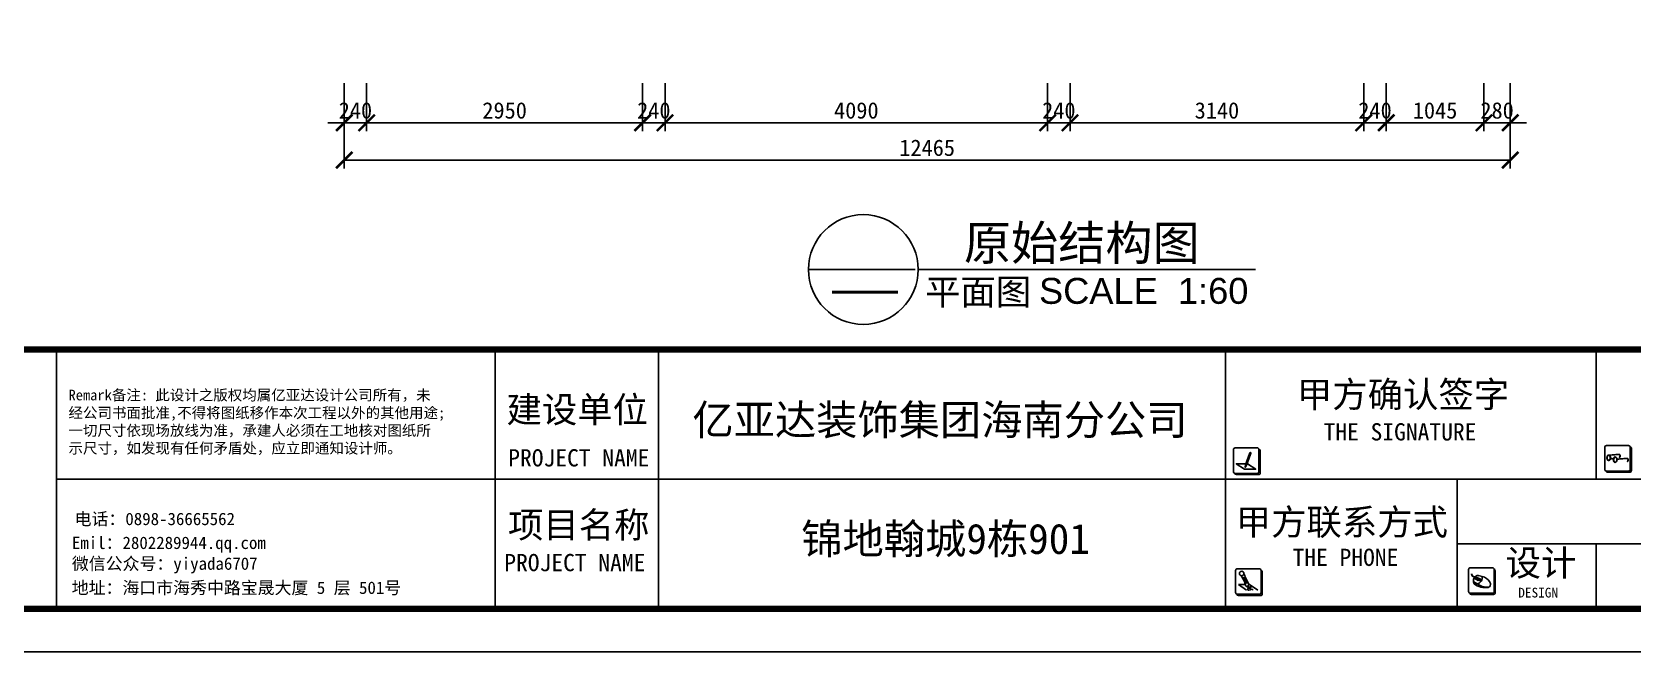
# Model space of a CAD drawing. Header units: millimetres. Extents: x -1705246 to 222838, y -3231245 to 126310.
# Drawn here: x 120240 to 137355, y 51330 to 57959 of the extents above; entities that cross this region are included whole.
import ezdxf
from ezdxf.enums import TextEntityAlignment as Align

# ---------------------------------------------------------------- set-up
doc = ezdxf.new("R2010")
doc.units = ezdxf.units.MM
doc.header["$PDMODE"] = 35
doc.layers.add('0-01图框模板说明', color=2, linetype='Continuous')
doc.layers.add('0-02图框细线', color=136, linetype='Continuous')
doc.styles.add('ar', font='arial.ttf')
doc.styles.add('ST', font='')
doc.styles.get("Standard").update_dxf_attribs({"font": ''})
doc.styles.add('黑体', font='simhei.ttf')
doc.styles.get('ST').set_extended_font_data('NSimSun')
doc.styles.get('Standard').set_extended_font_data('SimSun')
doc.dimstyles.new('ISO-25', dxfattribs={"dimscale": 70, "dimtxt": 2.5, "dimasz": 2.5, "dimexe": 1.25, "dimexo": 0.625, "dimtad": 1, "dimdec": 0, "dimtxsty": 'Standard', "dimblk": 'ARCHTICK', "dimcen": 2.5, "dimclrd": 251, "dimclre": 251, "dimclrt": 3, "dimadec": 0, "dimazin": 0, "dimtfac": 1, "dimtdec": 0, "dimtix": 1, "dimtmove": 2, "dimatfit": 3, "dimfxl": 1, "dimarcsym": 0})

# ---------------------------------------------------------------- blocks, each defined once
blk = doc.blocks.new('_ArchTick')
at = {"color": 0, "linetype": 'ByBlock', "const_width": 0.15}
blk.add_lwpolyline([(-0.5, -0.5), (0.5, 0.5)], dxfattribs=at)
blk = doc.blocks.new('*D902')
at = {"color": 251, "lineweight": -2}
for p, q in [((123577, 57411), (123577, 56900)), ((123817, 57411), (123817, 56900)), ((123577, 56988), (123402, 56988)), ((123577, 56988), (123817, 56988)), ((123817, 56988), (123992, 56988))]:
    blk.add_line(p, q, dxfattribs=at)
at = {"layer": 'Defpoints', "color": 0}
for p in [(123577, 57455), (123817, 57455), (123817, 56988)]:
    blk.add_point(p, dxfattribs=at)
at = {"color": 251, "lineweight": -2, "xscale": 175, "yscale": 175, "zscale": 175}
blk.add_blockref('_ArchTick', (123577, 56988), dxfattribs=at)
at = {"color": 251, "lineweight": -2, "xscale": 175, "yscale": 175, "zscale": 175, "rotation": 180}
blk.add_blockref('_ArchTick', (123817, 56988), dxfattribs=at)
at = {"color": 3, "insert": (123697, 57119), "char_height": 175, "attachment_point": 5}
blk.add_mtext('240', dxfattribs=at)
blk = doc.blocks.new('*D903')
at = {"color": 251, "lineweight": -2}
for p, q in [((123817, 57411), (123817, 56900)), ((126767, 57411), (126767, 56900)), ((123817, 56988), (126767, 56988))]:
    blk.add_line(p, q, dxfattribs=at)
at = {"layer": 'Defpoints', "color": 0}
for p in [(123817, 57455), (126767, 57455), (126767, 56988)]:
    blk.add_point(p, dxfattribs=at)
at = {"color": 251, "lineweight": -2, "xscale": 175, "yscale": 175, "zscale": 175, "rotation": 180}
blk.add_blockref('_ArchTick', (123817, 56988), dxfattribs=at)
at = {"color": 251, "lineweight": -2, "xscale": 175, "yscale": 175, "zscale": 175}
blk.add_blockref('_ArchTick', (126767, 56988), dxfattribs=at)
at = {"color": 3, "insert": (125292, 57119), "char_height": 175, "attachment_point": 5}
blk.add_mtext('2950', dxfattribs=at)
blk = doc.blocks.new('*D904')
at = {"color": 251, "lineweight": -2}
for p, q in [((126767, 57411), (126767, 56900)), ((127007, 57411), (127007, 56900)), ((126767, 56988), (126592, 56988)), ((126767, 56988), (127007, 56988)), ((127007, 56988), (127182, 56988))]:
    blk.add_line(p, q, dxfattribs=at)
at = {"layer": 'Defpoints', "color": 0}
for p in [(126767, 57455), (127007, 57455), (127007, 56988)]:
    blk.add_point(p, dxfattribs=at)
at = {"color": 251, "lineweight": -2, "xscale": 175, "yscale": 175, "zscale": 175}
blk.add_blockref('_ArchTick', (126767, 56988), dxfattribs=at)
at = {"color": 251, "lineweight": -2, "xscale": 175, "yscale": 175, "zscale": 175, "rotation": 180}
blk.add_blockref('_ArchTick', (127007, 56988), dxfattribs=at)
at = {"color": 3, "insert": (126887, 57119), "char_height": 175, "attachment_point": 5}
blk.add_mtext('240', dxfattribs=at)
blk = doc.blocks.new('*D905')
at = {"color": 251, "lineweight": -2}
for p, q in [((127007, 57411), (127007, 56900)), ((131097, 57411), (131097, 56900)), ((127007, 56988), (131097, 56988))]:
    blk.add_line(p, q, dxfattribs=at)
at = {"layer": 'Defpoints', "color": 0}
for p in [(127007, 57455), (131097, 57455), (131097, 56988)]:
    blk.add_point(p, dxfattribs=at)
at = {"color": 251, "lineweight": -2, "xscale": 175, "yscale": 175, "zscale": 175, "rotation": 180}
blk.add_blockref('_ArchTick', (127007, 56988), dxfattribs=at)
at = {"color": 251, "lineweight": -2, "xscale": 175, "yscale": 175, "zscale": 175}
blk.add_blockref('_ArchTick', (131097, 56988), dxfattribs=at)
at = {"color": 3, "insert": (129052, 57119), "char_height": 175, "attachment_point": 5}
blk.add_mtext('4090', dxfattribs=at)
blk = doc.blocks.new('*D906')
at = {"color": 251, "lineweight": -2}
for p, q in [((131097, 57411), (131097, 56900)), ((131337, 57411), (131337, 56900)), ((131097, 56988), (130922, 56988)), ((131097, 56988), (131337, 56988)), ((131337, 56988), (131512, 56988))]:
    blk.add_line(p, q, dxfattribs=at)
at = {"layer": 'Defpoints', "color": 0}
for p in [(131097, 57455), (131337, 57455), (131337, 56988)]:
    blk.add_point(p, dxfattribs=at)
at = {"color": 251, "lineweight": -2, "xscale": 175, "yscale": 175, "zscale": 175}
blk.add_blockref('_ArchTick', (131097, 56988), dxfattribs=at)
at = {"color": 251, "lineweight": -2, "xscale": 175, "yscale": 175, "zscale": 175, "rotation": 180}
blk.add_blockref('_ArchTick', (131337, 56988), dxfattribs=at)
at = {"color": 3, "insert": (131217, 57119), "char_height": 175, "attachment_point": 5}
blk.add_mtext('240', dxfattribs=at)
blk = doc.blocks.new('*D907')
at = {"color": 251, "lineweight": -2}
for p, q in [((131337, 57411), (131337, 56900)), ((134477, 57411), (134477, 56900)), ((131337, 56988), (134477, 56988))]:
    blk.add_line(p, q, dxfattribs=at)
at = {"layer": 'Defpoints', "color": 0}
for p in [(131337, 57455), (134477, 57455), (134477, 56988)]:
    blk.add_point(p, dxfattribs=at)
at = {"color": 251, "lineweight": -2, "xscale": 175, "yscale": 175, "zscale": 175, "rotation": 180}
blk.add_blockref('_ArchTick', (131337, 56988), dxfattribs=at)
at = {"color": 251, "lineweight": -2, "xscale": 175, "yscale": 175, "zscale": 175}
blk.add_blockref('_ArchTick', (134477, 56988), dxfattribs=at)
at = {"color": 3, "insert": (132907, 57119), "char_height": 175, "attachment_point": 5}
blk.add_mtext('3140', dxfattribs=at)
blk = doc.blocks.new('*D908')
at = {"color": 251, "lineweight": -2}
for p, q in [((134477, 57411), (134477, 56900)), ((134717, 57411), (134717, 56900)), ((134477, 56988), (134302, 56988)), ((134477, 56988), (134717, 56988)), ((134717, 56988), (134892, 56988))]:
    blk.add_line(p, q, dxfattribs=at)
at = {"layer": 'Defpoints', "color": 0}
for p in [(134477, 57455), (134717, 57455), (134717, 56988)]:
    blk.add_point(p, dxfattribs=at)
at = {"color": 251, "lineweight": -2, "xscale": 175, "yscale": 175, "zscale": 175}
blk.add_blockref('_ArchTick', (134477, 56988), dxfattribs=at)
at = {"color": 251, "lineweight": -2, "xscale": 175, "yscale": 175, "zscale": 175, "rotation": 180}
blk.add_blockref('_ArchTick', (134717, 56988), dxfattribs=at)
at = {"color": 3, "insert": (134597, 57119), "char_height": 175, "attachment_point": 5}
blk.add_mtext('240', dxfattribs=at)
blk = doc.blocks.new('*D909')
at = {"color": 251, "lineweight": -2}
for p, q in [((134717, 57411), (134717, 56900)), ((135762, 57411), (135762, 56900)), ((134717, 56988), (135762, 56988))]:
    blk.add_line(p, q, dxfattribs=at)
at = {"layer": 'Defpoints', "color": 0}
for p in [(134717, 57455), (135762, 57455), (135762, 56988)]:
    blk.add_point(p, dxfattribs=at)
at = {"color": 251, "lineweight": -2, "xscale": 175, "yscale": 175, "zscale": 175, "rotation": 180}
blk.add_blockref('_ArchTick', (134717, 56988), dxfattribs=at)
at = {"color": 251, "lineweight": -2, "xscale": 175, "yscale": 175, "zscale": 175}
blk.add_blockref('_ArchTick', (135762, 56988), dxfattribs=at)
at = {"color": 3, "insert": (135239, 57119), "char_height": 175, "attachment_point": 5}
blk.add_mtext('1045', dxfattribs=at)
blk = doc.blocks.new('*D910')
at = {"color": 251, "lineweight": -2}
for p, q in [((135762, 57411), (135762, 56900)), ((136042, 57411), (136042, 56900)), ((135762, 56988), (135587, 56988)), ((135762, 56988), (136042, 56988)), ((136042, 56988), (136217, 56988))]:
    blk.add_line(p, q, dxfattribs=at)
at = {"layer": 'Defpoints', "color": 0}
for p in [(135762, 57455), (136042, 57455), (136042, 56988)]:
    blk.add_point(p, dxfattribs=at)
at = {"color": 251, "lineweight": -2, "xscale": 175, "yscale": 175, "zscale": 175}
blk.add_blockref('_ArchTick', (135762, 56988), dxfattribs=at)
at = {"color": 251, "lineweight": -2, "xscale": 175, "yscale": 175, "zscale": 175, "rotation": 180}
blk.add_blockref('_ArchTick', (136042, 56988), dxfattribs=at)
at = {"color": 3, "insert": (135902, 57119), "char_height": 175, "attachment_point": 5}
blk.add_mtext('280', dxfattribs=at)
blk = doc.blocks.new('hgggg')
at = {"layer": '0-01图框模板说明'}
for points in [[(3505.73, 399.54, -0.414214), (3505.53, 399.34), (3502.97, 399.34, -0.071272), (3502.92, 399.35, 0.348143), (3503.11, 399.2), (3505.67, 399.2, 0.414214), (3505.86, 399.39), (3505.86, 401.95, 0.333108), (3505.72, 402.14, -0.057743), (3505.73, 402.09)], [(3462.78, 399.27, -0.414214), (3462.58, 399.08), (3460.02, 399.08, -0.071272), (3459.97, 399.08, 0.348143), (3460.16, 398.93), (3462.72, 398.93, 0.414214), (3462.92, 399.13), (3462.92, 401.69, 0.333108), (3462.77, 401.87, -0.057743), (3462.78, 401.83)], [(3463.02, 385.28, -0.414214), (3462.83, 385.09), (3460.27, 385.09, -0.071272), (3460.21, 385.1, 0.348143), (3460.4, 384.94), (3462.96, 384.94, 0.414214), (3463.16, 385.14), (3463.16, 387.7, 0.333108), (3463.02, 387.89, -0.057743), (3463.02, 387.84)], [(3489.99, 385.41, -0.414214), (3489.79, 385.21), (3487.23, 385.21, -0.071272), (3487.18, 385.22, 0.348143), (3487.37, 385.07), (3489.93, 385.07, 0.414214), (3490.12, 385.26), (3490.12, 387.82, 0.333108), (3489.98, 388.01, -0.057743), (3489.99, 387.97)]]:
    blk.add_hatch(color=8, dxfattribs=at).paths.add_polyline_path(points)
at = {"layer": '0-01图框模板说明', "color": 8}
for p, q in [((3503.25, 401.2), (3504.44, 401.29)), ((3503.43, 401.19), (3504.46, 401.27)), ((3504.18, 400.74), (3505.37, 400.84)), ((3504.36, 400.73), (3505.39, 400.81)), ((3461.2, 399.82), (3461.18, 399.77)), ((3461.19, 399.82), (3461.18, 399.79)), ((3461.2, 399.79), (3461.18, 399.77)), ((3461.18, 399.79), (3461.18, 399.77)), ((3461.21, 399.82), (3461.2, 399.79)), ((3488.9, 387.07), (3488.28, 387.23)), ((3461.35, 385.57), (3460.39, 386.21)), ((3460.39, 386.21), (3461.18, 386.21)), ((3461.6, 386.21), (3461.68, 386.21)), ((3461.68, 386.21), (3462.65, 385.57)), ((3487.53, 386.56), (3487.53, 386.56)), ((3487.66, 386.95), (3488.14, 386.7)), ((3487.75, 386.44), (3488.36, 386.1)), ((3488.27, 386.93), (3487.79, 387.11)), ((3487.86, 386.92), (3487.86, 386.92)), ((3487.86, 386.92), (3488.21, 386.73)), ((3488.28, 386.86), (3487.91, 387.01)), ((3488.41, 386.7), (3488.52, 386.64))]:
    blk.add_line(p, q, dxfattribs=at)
at = {"layer": '0-01图框模板说明', "color": 2, "const_width": 0.724}
blk.add_lwpolyline([(3637.38, 670.41), (3637.38, 383.41), (3227.38, 383.41), (3227.38, 670.41)], close=True, dxfattribs=at)
blk.add_lwpolyline([(3637.38, 413.41), (3227.33, 413.41)], dxfattribs=at)
at = {"layer": '0-01图框模板说明', "color": 8}
for points in [[(3460.02, 399.08), (3462.58, 399.08, 0.414214), (3462.78, 399.27), (3462.78, 401.83, 0.414214), (3462.58, 402.03), (3460.02, 402.03, 0.414214), (3459.83, 401.83), (3459.83, 399.27, 0.414214)], [(3502.97, 399.34), (3505.53, 399.34, 0.414214), (3505.73, 399.54), (3505.73, 402.09, 0.414214), (3505.53, 402.29), (3502.97, 402.29, 0.414214), (3502.78, 402.09), (3502.78, 399.54, 0.414214)], [(3461.84, 401.41), (3461.73, 401.44), (3461.74, 401.46, -0.451962), (3461.8, 401.49), (3461.81, 401.48, -0.418435), (3461.84, 401.42)], [(3460.27, 385.09), (3462.83, 385.09, 0.414214), (3463.02, 385.28), (3463.02, 387.84, 0.414214), (3462.83, 388.04), (3460.27, 388.04, 0.414214), (3460.07, 387.84), (3460.07, 385.28, 0.414214)], [(3487.23, 385.21), (3489.79, 385.21, 0.414214), (3489.99, 385.41), (3489.99, 387.97, 0.414214), (3489.79, 388.16), (3487.23, 388.16, 0.414214), (3487.03, 387.97), (3487.03, 385.41, 0.414214)]]:
    blk.add_lwpolyline(points, format="xyb", close=True, dxfattribs=at)
for points in [[(3502.92, 399.35, 0.348143), (3503.11, 399.2), (3505.67, 399.2, 0.414214), (3505.86, 399.39), (3505.86, 401.95, 0.333108), (3505.72, 402.14)], [(3459.97, 399.08, 0.348143), (3460.16, 398.93), (3462.72, 398.93, 0.414214), (3462.92, 399.13), (3462.92, 401.69, 0.333108), (3462.77, 401.87)], [(3460.21, 385.1, 0.348143), (3460.4, 384.94), (3462.96, 384.94, 0.414214), (3463.16, 385.14), (3463.16, 387.7, 0.333108), (3463.02, 387.89)], [(3487.18, 385.22, 0.348143), (3487.37, 385.07), (3489.93, 385.07, 0.414214), (3490.12, 385.26), (3490.12, 387.82, 0.333108), (3489.98, 388.01)]]:
    blk.add_lwpolyline(points, format="xyb", dxfattribs=at)
blk.add_lwpolyline([(3461.4, 400.19), (3461.44, 400.19), (3462.41, 399.56), (3461.11, 399.56), (3460.14, 400.19), (3461.28, 400.19)], dxfattribs=at)
for points in [[(3461.8, 401.3), (3461.7, 401.34), (3461.23, 400.06), (3461.34, 400.03)], [(3461.84, 401.4), (3461.73, 401.45), (3461.69, 401.35), (3461.81, 401.3)], [(3461.21, 399.82), (3461.19, 399.82), (3461.23, 400.06), (3461.34, 400.03)]]:
    blk.add_lwpolyline(points, close=True, dxfattribs=at)
for centre, radius in [((3460.78, 387.49), 0.262), ((3460.95, 386.98), 0.0374), ((3461.02, 386.84), 0.0374), ((3461.04, 387.02), 0.0374), ((3461.09, 386.69), 0.0374), ((3461.11, 386.88), 0.0374), ((3461.13, 387.08), 0.0374), ((3461.16, 386.51), 0.0374), ((3461.18, 386.73), 0.0374), ((3461.2, 386.94), 0.0374), ((3461.39, 386.21), 0.212), ((3461.25, 386.56), 0.0374), ((3461.26, 386.79), 0.0374), ((3461.34, 386.61), 0.0374)]:
    blk.add_circle(centre, radius, dxfattribs=at)
for centre, radius, start, end in [((3503.53, 400.83), 0.368, 105.757, 120.9015), ((3503.54, 400.47), 0.321, 39.9377, 115.0821), ((3503.66, 401.01), 0.239, 194.4811, 315.0527), ((3503.43, 401.18), 0.00492, 94.538, 105.757), ((3504.46, 400.38), 0.368, 105.757, 138.6812), ((3504.36, 400.73), 0.00492, 94.538, 105.757), ((3504.37, 401.1), 0.208, 298.7114, 70.1269), ((3504.37, 401.09), 0.198, 300.3285, 62.5398), ((3504.46, 401.26), 0.00492, 62.5398, 94.538), ((3504.47, 400.92), 0.00504, 133.8328, 294.2798), ((3505.3, 400.64), 0.208, 298.7114, 70.1269), ((3505.39, 400.81), 0.00492, 62.5398, 94.538), ((3505.3, 400.64), 0.198, 300.3285, 62.5398), ((3505.4, 400.46), 0.00504, 133.8328, 294.2798), ((3459.09, 385.81), 2.13, 10.8653, 46.0134), ((3466.51, 389.2), 5.72, 196.3548, 210.1283), ((3488.94, 386.19), 1.48, 139.3249, 154.2833), ((3488.13, 386.74), 0.518, 74.0812, 127.264), ((3487.91, 386.98), 0.691, 277.384, 14.5417), ((3488.27, 386.62), 0.686, 172.2315, 207.5085), ((3487.9, 386.71), 0.315, 158.1829, 240.9002), ((3488.96, 388.03), 2.17, 233.0714, 279.6677), ((3487.88, 386.97), 0.0535, 54.1755, 246.924), ((3488.3, 386.97), 0.31, 239.1443, 279.6549), ((3488.23, 386.8), 0.0797, 255.5948, 46.2056), ((3488.13, 386.65), 0.31, 22.1455, 62.6561), ((3488.34, 386.74), 0.0787, 279.6549, 22.1455), ((3489.22, 387.84), 1.94, 243.4996, 273.0164), ((3487.87, 385.42), 1.94, 28.784, 58.3007), ((3489.18, 386.27), 0.4, 290.3762, 11.4241)]:
    blk.add_arc(centre, radius, start, end, dxfattribs=at)
for centre in [(3503.23, 400.89), (3503.25, 400.88), (3503.99, 400.67), (3504, 400.66)]:
    blk.add_ellipse(centre, major_axis=(0, 0.305), ratio=0.646017, dxfattribs=at)
for points in [[(3487.72, 387.06), (3487.51, 387.09), (3487.4, 387.2), (3487.35, 387.45)], [(3487.75, 387.1), (3487.5, 387.1), (3487.42, 387.28), (3487.37, 387.47)]]:
    blk.add_open_spline(points, degree=3, dxfattribs=at)
blk.add_spline([(3461.39, 385.99), (3461.81, 385.81), (3461.82, 385.95), (3461.63, 385.91), (3461.51, 385.57), (3462.03, 385.66), (3462.12, 385.57)], degree=3, dxfattribs=at)
at = {"layer": '0-02图框细线'}
for p, q in [((3323.65, 383.41), (3323.65, 413.41)), ((3374.42, 383.24), (3374.42, 413.41)), ((3393.31, 383.24), (3393.31, 413.41)), ((3458.92, 383.41), (3458.92, 413.41)), ((3501.79, 398.41), (3501.79, 413.41)), ((3323.65, 398.41), (3637.38, 398.41)), ((3485.71, 383.41), (3485.71, 398.41)), ((3637.38, 390.91), (3485.71, 390.91)), ((3501.79, 383.41), (3501.79, 390.91))]:
    blk.add_line(p, q, dxfattribs=at)
blk.add_lwpolyline([(3642.38, 675.41), (3642.38, 378.41), (3222.38, 378.41), (3222.38, 675.41)], close=True, dxfattribs=at)
for s, insert, char_height, attachment_point in [('{\\fSimSun|b0|i0|c134|p2;甲方确认签字}', (3467.17, 408.05), 3, 4), ('{\\fSimHei|b0|i0|c134|p2;Remark备注: 此设计之版权均属亿亚达设计公司所有，未\\P经公司书面批准,不得将图纸移作本次工程以外的其他用途;\\P一切尺寸依现场放线为准，承建人必须在工地核对图纸所\\P示尺寸，如发现有任何矛盾处，应立即通知设计师。}', (3325.04, 401.2), 1.2293, 7), ('{\\fSimSun|b0|i0|c134|p2;建设单位}', (3375.72, 406.29), 3, 4), ('{\\fSimSun|b0|i0|c134|p2;THE SIGNATURE}', (3470.25, 403.87), 2, 4), ('{\\fSimSun|b0|i0|c134|p2;PROJECT NAME}', (3375.92, 400.86), 2, 4), ('{\\fSimSun|b0|i0|c134|p2;电话：0898-36665562  }', (3325.75, 393.73), 1.4341, 4), ('{\\fSimSun|b0|i0|c134|p2;项目名称}', (3375.89, 392.95), 3, 4), ('{\\fSimSun|b0|i0|c134|p2;甲方联系方式}', (3460.09, 393.27), 3, 4), ('{\\fSimSun|b0|i0|c134|p2;Emil：2802289944.qq.com}', (3325.43, 390.84), 1.4341, 4), ('{\\fSimSun|b0|i0|c134|p2;微信公众号：yiyada6707}', (3325.43, 388.43), 1.4341, 4), ('{\\fSimSun|b0|i0|c134|p2;PROJECT NAME}', (3375.46, 388.74), 2, 4), ('{\\fSimSun|b0|i0|c134|p2;THE PHONE}', (3466.66, 389.35), 2, 4), ('{\\fSimSun|b0|i0|c134|p2;设计}', (3491.31, 388.55), 3, 4), ('{\\fSimSun|b0|i0|c134|p2;地址：海口市海秀中路宝晟大厦 5 层 501号}', (3325.41, 385.76), 1.4341, 4), ('{\\fSimSun|b0|i0|c134|p2;DESIGN}', (3492.78, 385.27), 1.1268, 4)]:
    blk.add_mtext(s, dxfattribs=dict(at, insert=insert, char_height=char_height, attachment_point=attachment_point))
at = {"layer": '0-02图框细线', "char_height": 3.5, "attachment_point": 5, "style": '黑体'}
for s, insert in [('亿亚达装饰集团海南分公司', (3425.87, 405.07)), ('{\\fSimSun|b0|i0|c134|p2;锦地翰城9栋901}', (3426.52, 391.31))]:
    blk.add_mtext(s, dxfattribs=dict(at, insert=insert))
blk = doc.blocks.new('*D925')
at = {"color": 251, "lineweight": -2}
for p, q in [((123577, 56944), (123577, 56501)), ((136042, 56944), (136042, 56501)), ((136042, 56589), (123577, 56589))]:
    blk.add_line(p, q, dxfattribs=at)
at = {"layer": 'Defpoints', "color": 0}
for p in [(123577, 56988), (136042, 56988), (123577, 56589)]:
    blk.add_point(p, dxfattribs=at)
at = {"color": 251, "lineweight": -2, "xscale": 175, "yscale": 175, "zscale": 175, "rotation": 180}
blk.add_blockref('_ArchTick', (123577, 56589), dxfattribs=at)
at = {"color": 251, "lineweight": -2, "xscale": 175, "yscale": 175, "zscale": 175}
blk.add_blockref('_ArchTick', (136042, 56589), dxfattribs=at)
at = {"color": 3, "insert": (129809, 56720), "char_height": 175, "attachment_point": 5}
blk.add_mtext('12465', dxfattribs=at)

msp = doc.modelspace()

# ---------------------------------------------------------------- linework, layer by layer
at = {"color": 2}
msp.add_line((128539.5, 55419.3), (129680.7, 55419.3), dxfattribs=at)
msp.add_line((129713, 55419.3), (133318.7, 55419.3))
at = {"color": 150}
msp.add_circle((129126.3, 55419.3), 586.7, dxfattribs=at)

# ---------------------------------------------------------------- block references
at = {"layer": '0-02图框细线', "xscale": 92.39999999999418, "yscale": 92.39999999999418, "zscale": 92.39999999999999}
msp.add_blockref('hgggg', (-186604.2, 16364.9), dxfattribs=at)

# ---------------------------------------------------------------- texts
at = {"color": 2, "style": 'ar'}
msp.add_text('SCALE  1:60', height=277.2, dxfattribs=at).set_placement((131005.1, 55052.4))
at = {"color": 2, "style": 'ar', "flags": 8}
msp.add_attdef('原始结构图', text='原始结构图', height=369.6, dxfattribs=at).set_placement((131462.7, 55710.9), align=Align.MIDDLE)
at = {"color": 2, "style": 'ST', "flags": 8}
msp.add_attdef('平面图', (129786.6, 55041.3), '平面图', height=277.2, dxfattribs=at)
at = {"color": 2, "style": 'ar', "width": 7.452088, "flags": 8}
msp.add_attdef('-', text='-', height=277.2, dxfattribs=at).set_placement((128664.5, 55070.8), (129625.5, 55070.8), align=Align.FIT)

# ---------------------------------------------------------------- dimensions: what is measured, and where the dimension line sits
for base, p1, p2, picture, middle in [((123816.9, 56987.6), (123576.9, 57454.7), (123816.9, 57454.7), '*D902', (123696.9, 57118.9)), ((126766.9, 56987.6), (123816.9, 57454.7), (126766.9, 57454.7), '*D903', (125291.9, 57118.9)), ((127006.9, 56987.6), (126766.9, 57454.7), (127006.9, 57454.7), '*D904', (126886.9, 57118.9)), ((131096.9, 56987.6), (127006.9, 57454.7), (131096.9, 57454.7), '*D905', (129051.9, 57118.9)), ((131336.9, 56987.6), (131096.9, 57454.7), (131336.9, 57454.7), '*D906', (131216.9, 57118.9)), ((134476.9, 56987.6), (131336.9, 57454.7), (134476.9, 57454.7), '*D907', (132906.9, 57118.9)), ((134716.9, 56987.6), (134476.9, 57454.7), (134716.9, 57454.7), '*D908', (134596.9, 57118.9)), ((135761.9, 56987.6), (134716.9, 57454.7), (135761.9, 57454.7), '*D909', (135239.4, 57118.9)), ((136041.9, 56987.6), (135761.9, 57454.7), (136041.9, 57454.7), '*D910', (135901.9, 57118.9))]:
    dim = msp.add_linear_dim(base=base, p1=p1, p2=p2, dimstyle='ISO-25')
    dim.commit()
    dim.dimension.update_dxf_attribs({"geometry": picture, "text_midpoint": middle})
at = {"color": 0}
dim = msp.add_linear_dim(base=(123576.9, 56588.9), p1=(136041.9, 56987.6), p2=(123576.9, 56987.6), dimstyle='ISO-25', dxfattribs=at)
dim.commit()
dim.dimension.update_dxf_attribs({"geometry": '*D925', "text_midpoint": (129809.4, 56720.1)})

doc.saveas('drawing.dxf')
